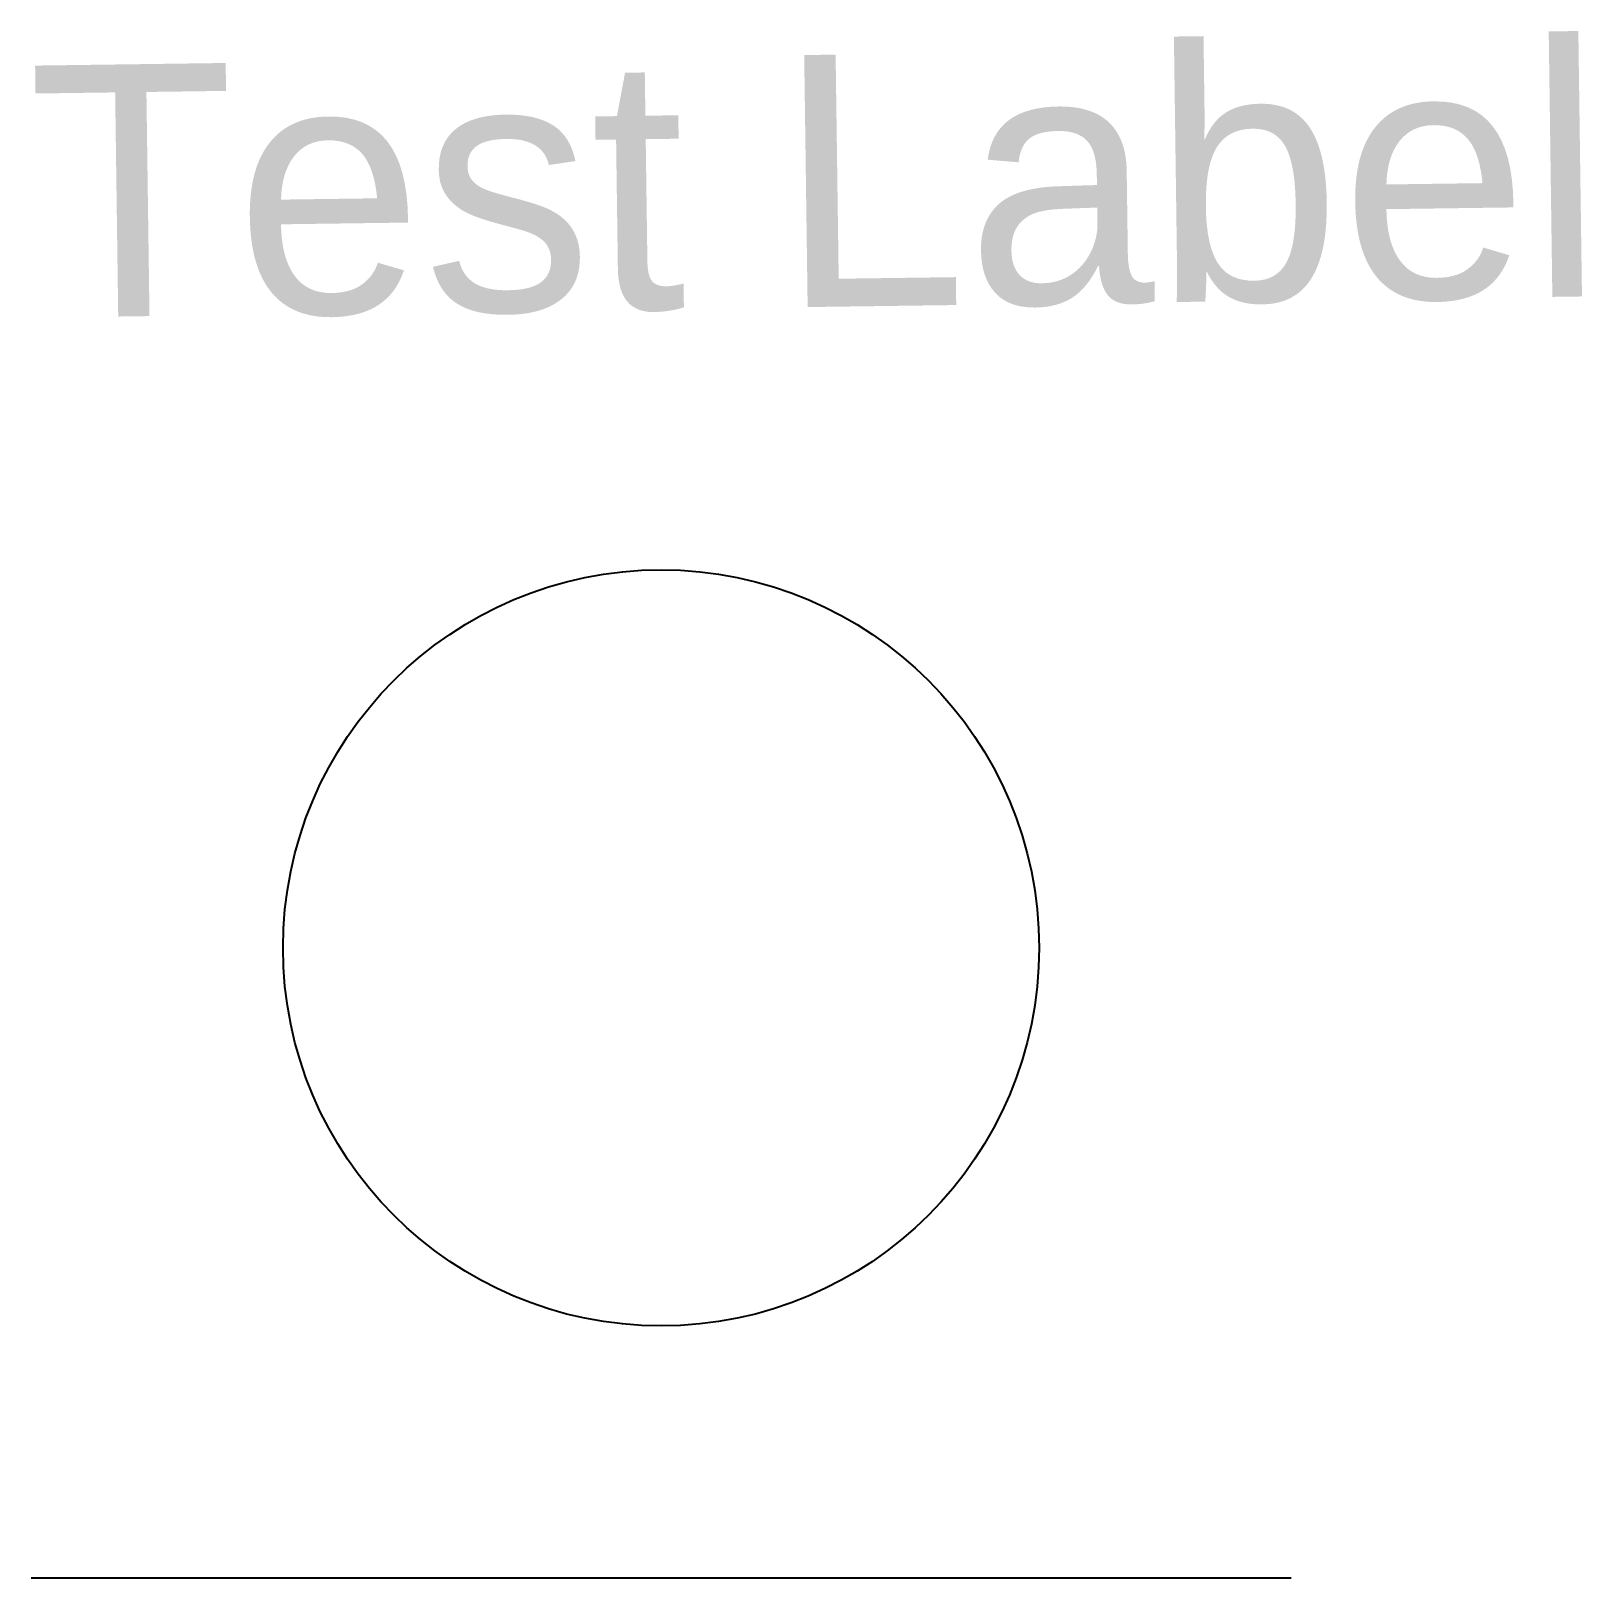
# Model space of a CAD drawing. Header units: metres. Extents: x 0 to 12.3, y 0 to 12.3.
import ezdxf

# ---------------------------------------------------------------- set-up
doc = ezdxf.new("R2010")
doc.units = ezdxf.units.M

msp = doc.modelspace()

# ---------------------------------------------------------------- linework, layer by layer
at = {"layer": 'GEOMETRY'}
msp.add_line((0, 0), (10, 0), dxfattribs=at)
msp.add_circle((5, 5), 3, dxfattribs=at)

# ---------------------------------------------------------------- texts
at = {"layer": 'TEXT'}
msp.add_text('Test Label', height=2, rotation=0.7854, dxfattribs=at).set_placement((0, 10))

doc.saveas('drawing.dxf')
